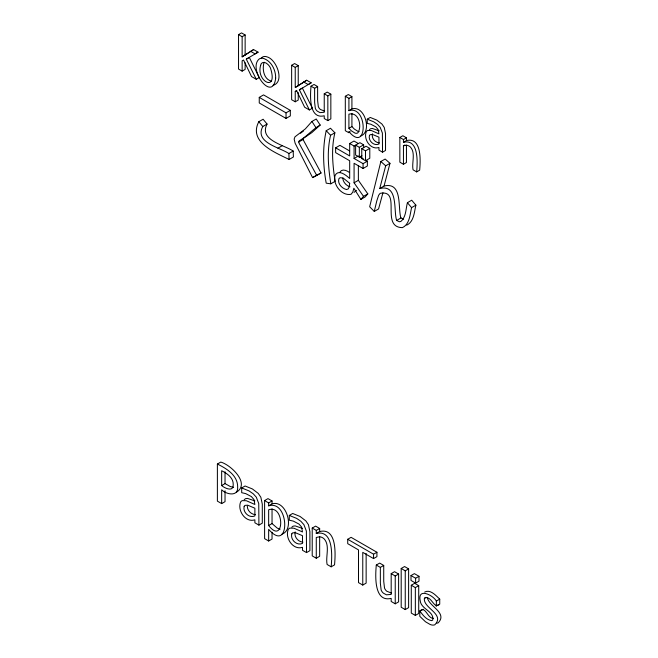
<?xml version="1.0" encoding="UTF-8"?>
<svg xmlns="http://www.w3.org/2000/svg" width="658" height="658" viewBox="0 0 658 658"><rect width="100%" height="100%" fill="white"/><g stroke="black" fill="none" stroke-linecap="round" stroke-linejoin="round"><path stroke-width="0.99" d="M295.179 531.886C293.838 536.772 298.082 541.838 302.96 542.143M372.453 133.796C371.268 138.139 375.035 142.63 379.362 142.901M326.204 130.712C322.428 147.984 323.103 165.874 326.204 183.179L330.81 183.812L335.103 181.328C332.652 165.298 331.064 148.757 334.889 132.793L330.497 128.236L326.204 130.712L330.587 135.277C326.771 151.241 328.35 167.774 330.81 183.812M379.756 188.501C398.658 184.043 393.32 210.749 396.659 220.438L399.348 221.738L400.829 221.466C406.2 217.066 405.756 208.857 407.417 202.697L411.711 200.213L415.881 205.156L411.587 207.64C409.967 214.492 409.695 224.222 402.425 227.627C380.011 227.323 402.128 189.2 380.143 193.345L378.663 195.22L376.795 200.855L374.27 211.44L369.664 206.752L380.859 161.506L385.152 159.03L389.98 163.332L384.058 186.017L379.756 188.501L385.687 165.816L389.98 163.332M415.881 205.156C414.26 212.008 413.989 221.746 406.718 225.151M348.682 132.645L348.913 131.625C367.838 154.087 367.986 104.967 348.913 110.659L348.913 98.355L345.31 96.282L345.31 130.695L348.682 132.645L350.179 131.781M424.673 592.052C430.381 589.017 435.983 595.63 439.733 599.125L439.733 604.126C433.967 609.892 432.125 596.395 425.438 597.686L424.402 598.311C422.847 608.148 445.334 613.972 434.823 624.796A13.004 7.509 60 0 1 430.061 624.434L425.471 621.752L419.804 616.332L419.804 611.076C425.578 605.36 427.207 618.388 433.408 618.405M382.956 192.736L378.564 208.956L374.27 211.44M264.129 62.214C261.999 68.843 263.619 79.396 271.606 81.189M316.761 175.447L299.094 143.263L298.765 141.988L299.258 140.754C306.982 136.477 312.484 129.272 320.183 125.061L316.227 118.983L311.933 121.459L305.345 128.878L294.973 136.831L294.151 139.077L295.138 143.263L312.591 177.602L321.055 172.972L303.058 139.512L303.552 138.279L311.892 132.571L320.183 125.061M258.816 121.714C248.082 142.161 275.455 152.549 289.101 159.483L293.402 156.999L293.18 151.044C283.952 144.834 258.643 140.055 267.058 124.049L263.11 119.238L258.816 121.714L262.764 126.533C254.35 142.531 279.658 147.31 288.887 153.528L293.18 151.044M339.824 172.355C341.716 168.374 346.774 170.356 349.373 172.462M356.504 190.376L354.103 192.342M349.595 150.921L339.931 145.344L335.638 147.82L335.638 152.64L349.686 160.749L349.686 178.491C346.157 175.332 338.393 168.769 335.037 175.546C332.66 184.503 341.675 196.117 351.002 194.332L352.811 192.111L353.856 188.246L360.88 199.399L363.512 196.355L367.814 193.88L358.371 180.317L358.371 165.939M367.814 193.88L365.174 196.923L360.88 199.399M261.045 58.504L262.197 57.279A12.058 6.967 60 0 1 267.09 56.892C276.714 59.467 285.07 82.077 273.037 85.343M300.509 133.253L303.387 131.09M369.442 129.626L370.651 128.713L372.412 128.483L379.304 130.876M244.167 499.71L245.533 498.674L247.515 498.41L254.86 500.903M291.782 527.198L293.147 526.161L295.129 525.898L302.466 528.39M245.138 62.823L245.138 69.394L242.136 71.13L238.533 69.049L238.533 34.635L242.136 36.708L242.136 56.859L253.601 49.58L258.084 52.163L246.289 59.154L256.275 79.289L259.277 77.562M242.136 56.859L253.601 49.58M299.39 89.809L302.392 88.082L312.377 108.216L309.375 109.952L299.39 89.809L311.185 82.826L306.702 80.235L295.236 87.522L295.236 67.371L291.634 65.29L291.634 99.712L295.236 101.784L298.239 100.057L298.239 92.539M295.985 87.086L306.702 80.235M238.533 34.635L241.535 32.9L245.138 34.981L245.138 55.132M242.136 36.708L245.138 34.981M258.084 52.163L255.082 53.898L250.599 51.308M246.289 59.154L249.292 57.419L258.816 76.641M291.634 65.29L294.636 63.555L298.239 65.635L298.239 85.787M295.236 67.371L298.239 65.635M259.252 97.384L263.545 94.9L290.326 110.363L290.326 115.94L286.033 118.424L259.252 102.961L259.252 97.384L286.033 112.847L290.326 110.363M295.236 101.784L295.236 91.454L296.733 90.59M311.185 82.826L308.183 84.553L303.7 81.97M311.02 86.19L314.623 88.271L314.623 102.344L315.314 108.266A3.915 2.262 60 0 0 317.427 111.218L320.051 112.625L324.238 112.271L324.238 93.823L327.24 92.095L330.842 94.168L330.842 118.876L327.84 120.611L324.238 118.53L324.238 115.792C308.462 119.624 310.28 94.382 311.02 86.19L314.022 84.463L317.625 86.543L317.625 100.608L318.316 106.538A3.915 2.262 60 0 0 320.43 109.483L324.501 111.079M314.623 88.271L317.625 86.543M262.764 126.533L267.058 124.049M324.238 93.823L327.84 95.903L330.842 94.168M345.31 96.282L348.312 94.546L351.915 96.627L351.915 108.924L348.913 110.659M348.913 98.355L351.915 96.627M277.906 148.206L282.208 145.722M298.765 141.988L303.058 139.512M330.587 135.277L334.889 132.793M348.913 128.31L348.913 114.155C358.75 111.498 362.155 126.163 357.977 132.702A7.123 4.112 60 0 1 354.95 133.072L351.323 130.794L348.913 128.31L351.915 126.575L351.915 113.431M367.246 119.18L370.248 117.453L376.779 120.093L381.928 124.025L384.231 127.405L385.53 133.558L385.53 150.452L382.528 152.187L378.95 150.114L378.95 147.482C370.462 150.369 362.936 138.723 366.44 131.361L367.649 130.44L371.375 130.539L378.95 133.862L378.103 129.429L375.808 126.838L370.824 124.23L367.246 123.408L367.246 119.18L373.777 121.829L377.495 124.37L380.217 127.381L382.388 133.056L382.528 152.187M335.638 147.82L349.686 155.93L349.686 143.51L353.979 141.034L358.371 143.567M349.686 143.51L354.078 146.043L359.91 142.679L363.644 144.834L363.644 147.803M361.925 155.707L359.342 157.196L355.616 155.041L355.616 145.163L359.342 147.318L363.644 144.834M361.76 148.708L366.054 146.224L369.788 148.379L369.788 158.265L365.494 160.749L361.76 158.594L361.76 148.708L365.494 150.863L369.788 148.379M312.591 177.602L321.055 172.972M354.078 146.043L354.078 158.463L358.371 155.987M399.85 137.481L402.852 135.745L406.447 137.826L406.447 140.565L403.453 142.301L403.453 139.554L399.85 137.481L399.85 162.181L403.453 164.261L406.447 162.534L406.447 145.105M403.453 139.554L406.447 137.826M354.078 158.463L363.076 163.661L367.37 161.185L367.37 165.997L363.076 168.481L354.078 163.283L354.078 182.801L363.512 196.355M403.453 164.261L403.453 145.813L404.95 144.949M354.078 182.801L358.371 180.317M403.453 145.813L406.241 145.27A8.686 5.017 60 0 1 410.222 146.849C415.963 152.779 411.546 162.674 413.068 169.813L416.67 171.894L419.664 170.167C420.38 161.958 422.272 136.749 406.447 140.565M396.659 220.438L400.952 217.954L403.642 219.262M225.036 490.786L225.036 501.651L221.656 503.6L217.387 501.133L217.387 464.046L220.767 462.089C230.645 464.737 250.632 483.49 236.436 492.233M221.656 485.563C224.929 488.417 233.722 492.266 233.22 484.494C233.417 477.659 227.059 473.48 221.656 470.741L221.656 485.563L225.036 483.614L230.292 486.525L233.598 487.397M241.7 487.94L245.08 485.991L252.433 488.968L258.24 493.401L260.831 497.201L262.295 504.127L262.295 523.159L258.915 525.109L254.876 522.781L254.876 519.82C245.327 523.061 236.847 509.95 240.795 501.659L242.16 500.623L246.347 500.73L254.876 504.472L253.93 499.48L251.34 496.56L245.73 493.623L241.7 492.702L241.7 487.94L249.053 490.917L253.24 493.788L256.307 497.177L258.75 503.567L258.915 525.109M264.606 500.574L267.987 498.624L272.042 500.96L272.042 503.88L268.661 505.829L268.661 502.918L264.606 500.574L264.606 538.663L268.661 540.999L272.042 539.05L272.042 532.248M268.661 502.918L272.042 500.96M268.661 525.536L268.661 509.769C285.111 504.217 284.314 545.655 268.661 525.536L272.042 523.579L272.042 508.799M289.306 515.428L292.687 513.479L300.048 516.456L305.847 520.889L308.446 524.689L309.902 531.615L309.902 550.647L306.529 552.597L302.491 550.269L302.491 547.308C292.933 550.549 284.462 537.438 288.401 529.147L289.767 528.111L293.962 528.218L302.491 531.96L301.545 526.968L298.954 524.048L293.345 521.111L289.306 520.19L289.306 515.428L296.668 518.405L300.854 521.276L303.914 524.665L306.365 531.055L306.529 552.597M312.221 528.061L315.601 526.112L319.656 528.456L319.656 531.541L316.276 533.49L316.276 530.406L312.221 528.061L312.221 555.887L316.276 558.231L319.656 556.273L319.656 536.492M316.276 530.406L319.656 528.456M362.764 585.069L358.495 582.601L358.495 549.899L347.712 543.664L347.712 539.28L351.084 537.331L376.927 552.251L376.927 556.635L373.555 558.584L362.764 552.358L362.764 585.069L366.144 583.12L366.144 553.477M316.276 558.231L316.276 537.454L319.418 536.838A9.78 5.651 60 0 1 323.901 538.622C330.365 545.293 325.397 556.438 327.108 564.482L331.163 566.818L334.544 564.868C335.341 555.632 337.472 527.247 319.656 531.541M347.712 539.28L373.555 554.2L376.927 552.251M376.294 565.049L380.349 567.393L380.349 583.235L381.122 589.913A4.409 2.55 60 0 0 383.507 593.236L386.46 594.816L391.181 594.421L391.181 573.644L394.553 571.695L398.608 574.039L398.608 601.864L395.236 603.814L391.181 601.47L391.181 598.385C373.407 602.703 375.455 574.269 376.294 565.049L379.674 563.1L383.729 565.444L383.729 581.285L384.502 587.964A4.409 2.55 60 0 0 386.888 591.287L391.469 593.08M380.349 567.393L383.729 565.444M401.191 568.487L404.563 566.538L408.618 568.882L408.618 607.638L405.246 609.596L401.191 607.252L401.191 568.487L405.246 570.831L408.618 568.882M391.181 573.644L395.236 575.989L398.608 574.039M411.003 575.577L414.384 573.628L418.998 576.293L418.998 581.146L415.617 583.103L411.003 580.438L411.003 575.577L415.617 578.242L418.998 576.293M411.283 585.258L414.663 583.301L418.718 585.645L418.718 613.47L415.338 615.419L411.283 613.083L411.283 585.258L415.338 587.594L418.718 585.645M424.402 598.311L426.088 597.332M436.353 606.076L436.353 601.075L439.733 599.125M419.804 611.076L423.398 609.25M436.139 605.952L438.672 604.488M295.236 91.454L296.651 90.681L304.646 107.221L309.375 109.952M384.058 186.017C402.951 181.559 397.613 208.273 400.952 217.954M403.453 142.301C419.269 138.484 417.386 163.686 416.67 171.894M316.276 533.49C334.091 529.197 331.969 557.581 331.163 566.818M351.915 108.924C364.82 104.902 372.338 131.814 360.847 135.967M272.042 503.88C286.526 499.34 295.088 529.575 282.06 534.09M268.661 505.829C289.841 499.381 290.318 554.324 268.661 529.345L268.661 540.999M255.345 514.655C251.068 514.35 247.252 510.493 247.301 506.134M280.168 529.155L277.372 528.201L272.042 523.579M350.04 186.806C346.24 185.704 343.065 182.176 342.785 178.162M256.275 79.289L251.545 76.558L243.55 60.026L242.136 60.799L242.136 71.13M359.194 156.456L363.282 158.817M365.733 160.239L367.37 161.185M217.387 464.046C226.533 468.545 237.727 475.29 237.661 486.936C238.459 496.922 226.401 494.643 221.656 489.774L221.656 503.6M380.859 161.506L385.687 165.816M436.353 601.075C433.013 595.021 417.328 587.372 420.223 600.779C421.013 609.3 434.346 611.183 432.758 620.05L431.673 620.642C426.442 619.885 422.913 615.23 420.018 611.2M351.915 126.575L354.325 129.067L357.952 131.337A7.123 4.112 60 0 0 359.103 131.584M407.417 202.697L411.587 207.64M311.933 121.459L315.881 127.545M427.437 597.875C428.967 606.429 447.827 612.853 438.195 622.846A13.004 7.509 60 0 1 436.822 623.151M288.887 153.528L289.101 159.483M415.617 578.242L415.617 583.103M415.338 587.594L415.338 615.419M405.246 570.831L405.246 609.596M395.236 575.989L395.236 603.814M373.555 554.2L373.555 558.584M365.494 150.863L365.494 160.749M363.076 163.661L363.076 168.481M359.342 147.318L359.342 157.196M327.84 95.903L327.84 120.611M286.033 112.847L286.033 118.424M225.036 471.753L225.036 483.614M275.677 78.154C272.642 103.298 247.416 68.843 259.194 59.014A12.058 6.967 60 0 1 264.088 58.628C271.754 61.679 275.792 70.233 275.677 78.154M260.658 65.298C255.666 81.493 278.548 92.975 270.446 67.996A6.851 3.956 60 0 0 267.452 64.081C265.445 61.844 261.029 61.572 260.658 65.298M349.686 183.302L349.258 186.831L348.205 188.912L346.519 189.553C341.938 188.492 337.389 183.705 338.878 178.779L340.03 177.726L343.098 177.981L349.686 183.302M244.184 506.356C242.522 512.171 249.193 518.562 254.876 515.93L254.876 508.206L247.655 505.18L244.982 505.393L244.184 506.356M291.798 533.844C290.129 539.667 296.799 546.05 302.491 543.418L302.491 535.694L295.261 532.667L292.588 532.881L291.798 533.844M369.451 135.532C367.97 140.697 373.9 146.372 378.95 144.036L378.95 137.177L372.535 134.487L370.158 134.676L369.451 135.532"/></g></svg>
